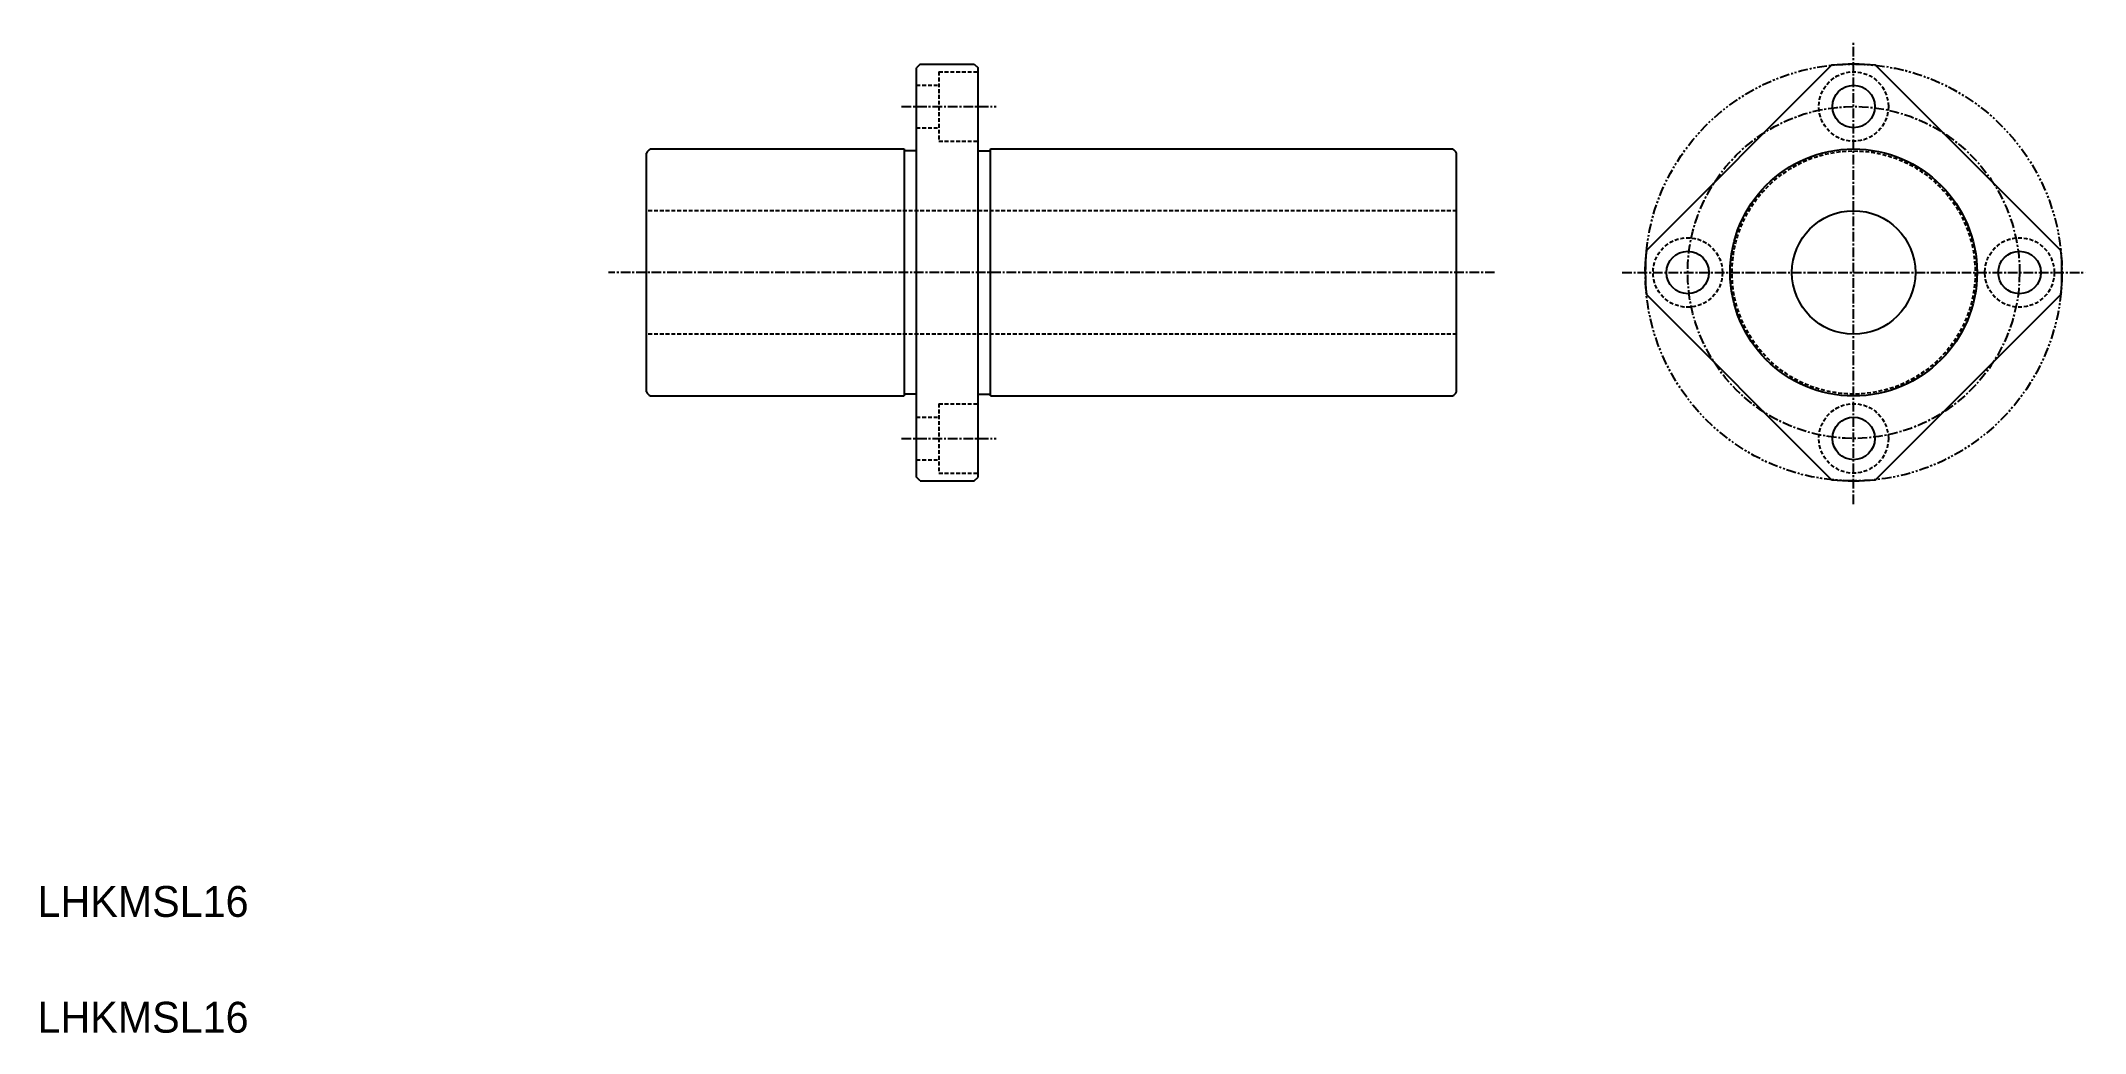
# Model space of a CAD drawing. Extents: x 10 to 275, y 10 to 138.
import ezdxf

# ---------------------------------------------------------------- set-up
doc = ezdxf.new("R2010")
doc.units = 0
for name, pattern in [('CENTER', [2, 1.25, -0.25, 0.25, -0.25]), ('DASHED', [0.75, 0.5, -0.25]), ('PHANTOM', [2.5, 1.25, -0.25, 0.25, -0.25, 0.25, -0.25])]:
    doc.linetypes.add(name, pattern=pattern)
doc.layers.get('0').update_dxf_attribs({"linetype": 'CONTINUOUS'})
doc.layers.add('CENTER', color=1, linetype='CENTER')

msp = doc.modelspace()

# ---------------------------------------------------------------- linework, layer by layer
at = {"color": 7, "linetype": 'CONTINUOUS'}
for p, q in [((124.4, 135.48), (123.9, 134.98)), ((124.4, 135.48), (131.4, 135.48)), ((131.4, 135.48), (131.9, 134.98)), ((242.5, 135.33), (218.5, 111.33)), ((272.2, 111.33), (248.2, 135.33)), ((123.9, 81.98), (123.9, 134.98)), ((131.9, 81.98), (131.9, 134.98)), ((88.9, 93.03), (88.9, 123.94)), ((89.44, 124.48), (122.3, 124.48)), ((122.3, 124.48), (122.3, 92.48)), ((123.9, 124.23), (122.3, 124.23)), ((131.9, 124.23), (133.5, 124.23)), ((133.5, 124.48), (193.35, 124.48)), ((133.5, 92.48), (133.5, 124.48)), ((193.9, 93.03), (193.9, 123.94)), ((242.5, 81.63), (218.5, 105.63)), ((272.2, 105.63), (248.2, 81.63)), ((123.9, 92.73), (122.3, 92.73)), ((131.9, 92.73), (133.5, 92.73)), ((89.44, 92.48), (122.3, 92.48)), ((133.5, 92.48), (193.35, 92.48)), ((124.4, 81.48), (123.9, 81.98)), ((124.4, 81.48), (131.4, 81.48)), ((131.4, 81.48), (131.9, 81.98))]:
    msp.add_line(p, q, dxfattribs=at)
at = {"color": 3, "linetype": 'DASHED'}
for p, q in [((123.9, 132.73), (126.8, 132.73)), ((126.8, 134.48), (126.8, 125.48)), ((126.8, 134.48), (131.9, 134.48)), ((123.9, 127.23), (126.8, 127.23)), ((126.8, 125.48), (131.9, 125.48)), ((193.9, 116.48), (88.9, 116.48)), ((193.9, 100.48), (88.9, 100.48)), ((126.8, 91.48), (126.8, 82.48)), ((126.8, 91.48), (131.9, 91.48)), ((123.9, 89.73), (126.8, 89.73)), ((123.9, 84.23), (126.8, 84.23)), ((126.8, 82.48), (131.9, 82.48))]:
    msp.add_line(p, q, dxfattribs=at)
at = {"color": 3, "linetype": 'PHANTOM'}
msp.add_circle((245.35, 108.48), 27, dxfattribs=at)
at = {"color": 3, "linetype": 'DASHED'}
for centre, radius in [((245.35, 129.98), 4.5), ((245.35, 108.48), 15.75), ((223.85, 108.48), 4.5), ((266.85, 108.48), 4.5), ((245.35, 86.98), 4.5)]:
    msp.add_circle(centre, radius, dxfattribs=at)
at = {"color": 7, "linetype": 'CONTINUOUS'}
for centre, radius in [((245.35, 129.98), 2.75), ((245.35, 108.48), 16), ((245.35, 108.48), 8), ((223.85, 108.48), 2.75), ((266.85, 108.48), 2.75), ((245.35, 86.98), 2.75)]:
    msp.add_circle(centre, radius, dxfattribs=at)
for centre, radius, start, end in [((245.35, 108.48), 27, 83.9424, 96.0576), ((90.05, 123.33), 1.3, 117.7958, 152.2042), ((192.75, 123.33), 1.3, 27.7958, 62.2042), ((245.35, 108.48), 27, 173.9424, 186.0576), ((245.35, 108.48), 27, 353.9424, 6.0576), ((90.05, 93.63), 1.3, 207.7958, 242.2042), ((192.75, 93.63), 1.3, 297.7958, 332.2042), ((245.35, 108.48), 27, 263.9424, 276.0576)]:
    msp.add_arc(centre, radius, start, end, dxfattribs=at)
at = {"layer": 'CENTER', "color": 1, "linetype": 'CENTER'}
for p, q in [((245.35, 78.48), (245.35, 138.48)), ((121.98, 129.98), (134.24, 129.98)), ((198.83, 108.48), (84, 108.48)), ((215.35, 108.48), (275.35, 108.48)), ((121.98, 86.98), (134.24, 86.98))]:
    msp.add_line(p, q, dxfattribs=at)
msp.add_circle((245.35, 108.48), 21.5, dxfattribs=at)

# ---------------------------------------------------------------- texts
at = {"color": 7, "linetype": 'CONTINUOUS'}
for p in [(10, 25), (10, 10)]:
    msp.add_text('LHKMSL16', height=4, dxfattribs=at).set_placement(p)

doc.saveas('drawing.dxf')
